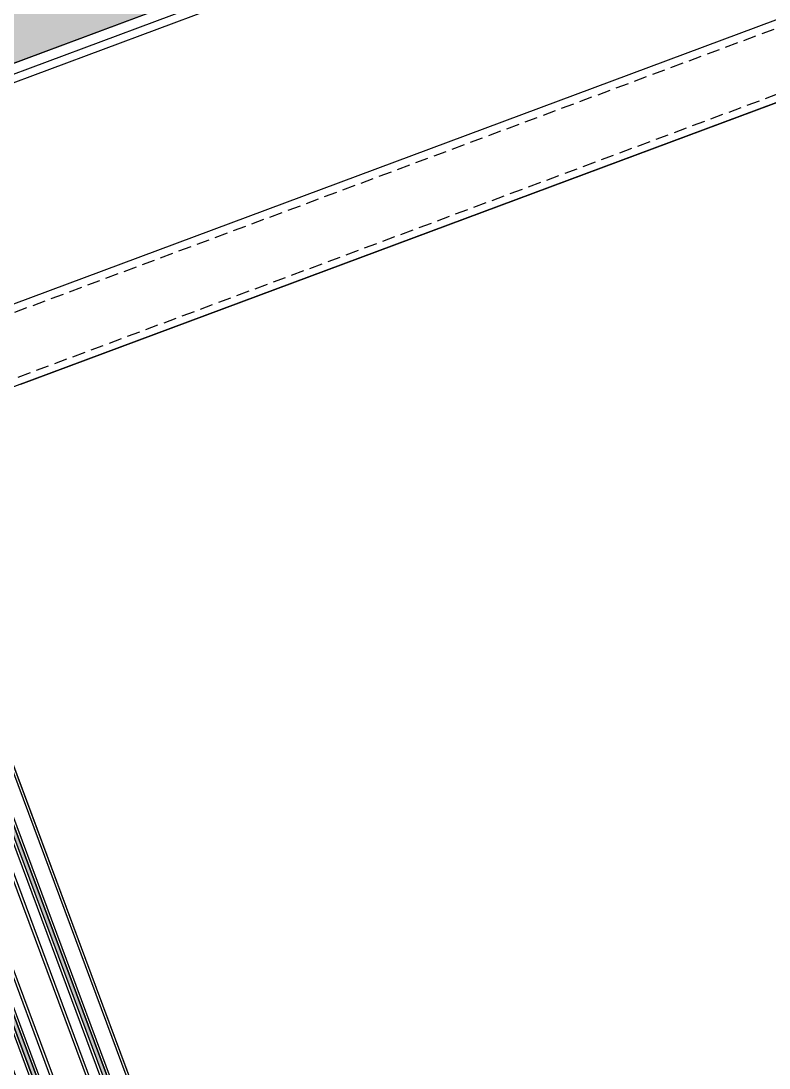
# Model space of a CAD drawing. Extents: x 12199666 to 24617114, y 1197707 to 2548648.
# Drawn here: x 12326911.2 to 12327199.7, y 1253854 to 1254257.6 of the extents above; entities that cross this region are included whole.
import ezdxf

# ---------------------------------------------------------------- set-up
doc = ezdxf.new("R2010")
doc.units = 0
doc.header["$LTSCALE"] = 10
doc.header["$MEASUREMENT"] = 0
doc.linetypes.add('TX-PLAN-T1-F11$0$DASHED', pattern=[0.75, 0.5, -0.25])
doc.layers.add('TX-PLAN-T1-F11$0$_EDO-ALUMINIUM-SECTION', color=90, linetype='Continuous', lineweight=30)
doc.layers.add('TX-PLAN-T1-F11$0$幕墙线', color=114, linetype='Continuous', lineweight=30)
for name, color, linetype in [('TX-PLAN-T1-F11$0$F-Alum', 4, 'Continuous'), ('TX-PLAN-T1-F11$0$F-dashed line', 8, 'TX-PLAN-T1-F11$0$DASHED'), ('TX-PLAN-T1-F11$0$F-Glass', 5, 'Continuous'), ('TX-PLAN-T1-F11$0$F_MISC', 8, 'Continuous'), ('TX-PLAN-T1-F11$0$INSUL', 173, 'Continuous'), ('TX-PLAN-T1-F11$0$TC', 4, 'Continuous')]:
    doc.layers.add(name, color=color, linetype=linetype)

# ---------------------------------------------------------------- blocks, each defined once
blk = doc.blocks.new('*U195')
at = {"layer": 'TX-PLAN-T1-F11$0$INSUL', "lineweight": 0}
h = blk.add_hatch(dxfattribs=at)
h.set_pattern_fill('岩棉', color=256, scale=60, style=0, pattern_type=2)
h.set_pattern_definition([(171.7889, (31.98, 119.4286), (-403.9210345, 60.0000015), [2.0005, -418.1072]), (146.90866, (33.7337, 118.2857), (-95.0402426, 60.000001), [2.0932, -437.4871]), (132.32733, (35.0349, 116.8571), (-106.920274, 119.9999995), [1.9323, -403.8515]), (114.797, (35.827, 115.143), (-23.76006, 60), [1.8884, -196.3933]), (91.62022, (35.8834, 113.1429), (-11.88003, 360), [2.0008, -418.1672]), (82.824825, (30.05657, 66.85714), (83.160209665, 659.99999822), [46.65104, -9750.0678]), (97.175175, (41.82346, 66.85714), (-83.16021149, 659.999997991), [46.65104, -9750.0678]), (88.37978, (35.9966, 113.1429), (11.880026, 360), [2.0008, -418.1672]), (65.203, (36.053, 115.143), (23.76006, 60), [1.8884, -196.3933]), (47.67267, (36.8452, 116.8571), (106.920274, 120), [1.9323, -403.8515]), (33.09134, (38.1463, 118.2857), (95.040242, 60.000002), [2.0932, -437.4871]), (8.2111, (39.9, 119.4286), (403.921035, 60), [2.0005, -418.1072]), (87.1662, (30, 65.7143), (11.880025, 180), [1.1443, -239.1496]), (103.9014, (30.283, 64.5714), (-47.520122, 180), [1.1773, -246.0642]), (111.6036, (30.735, 63.429), (-11.88003, 60), [1.2292, -63.304]), (122.76135, (31.4709, 62.2857), (-35.640092, 60), [1.359, -284.0386]), (138.29055, (32.4326, 61.4286), (-71.280182, 60.000001), [1.2883, -269.2446]), (152.0035, (33.5074, 60.8571), (-106.920275, 60), [1.2173, -254.4187]), (166.4772, (34.6954, 60.5714), (-237.600608, 60.000002), [1.2219, -255.3723]), (167.07075, (35.94, 60.2857), (-249.48064, 60), [1.277, -266.8823]), (12.92924, (35.94, 60.2857), (249.48064, 60), [1.277, -266.8823]), (13.5228, (37.1846, 60.5714), (237.600609, 60), [1.2219, -255.3723]), (27.9965, (38.3726, 60.8571), (118.800303, 60.000002), [1.2173, -254.4187]), (41.70945, (39.4475, 61.4286), (71.280181, 60.000002), [1.2883, -269.2446]), (57.23865, (40.4092, 62.2857), (118.800303, 180.000001), [1.359, -284.0386]), (68.3964, (41.145, 63.429), (11.88003, 60), [1.2292, -63.304]), (76.0986, (41.5972, 64.5714), (11.88003, 60), [1.1773, -246.0642]), (92.8338, (41.88, 65.7143), (-11.88003, 180), [1.1443, -239.1496])])
h.paths.add_polyline_path([(0, 0), (429.97, 0), (429.97, 60), (0, 60)])
at = {"layer": 'TX-PLAN-T1-F11$0$INSUL'}
blk.add_lwpolyline([(0, 0), (429.97, 0), (429.97, 60), (0, 60)], close=True, dxfattribs=at)
blk = doc.blocks.new('TX-PLAN-T1-F11$0$A$C6BF074A9')
at = {"layer": 'TX-PLAN-T1-F11$0$F-Alum'}
blk.add_lwpolyline([(41.16, -207.71), (43.75, -206.21), (-210.4, 233.71), (-212.99, 232.21)], close=True, dxfattribs=at)
at = {"layer": 'TX-PLAN-T1-F11$0$F_MISC', "ltscale": 18000, "extrusion": (6.80052e-07, -9.06782e-07, -1), "xscale": -1, "rotation": 239.9840001645362}
for p in [(-37.88, -68.1, 0), (-103.17, -181.12, 0)]:
    blk.add_blockref('*U195', p, dxfattribs=at)
blk = doc.blocks.new('*U193')
at = {"layer": 'TX-PLAN-T1-F11$0$F-Alum', "flags": 128}
for points in [[(53.01, -31.8), (390.07, -615.22)], [(27.04, -46.81), (364.1, -630.23)]]:
    blk.add_lwpolyline(points, dxfattribs=at)
at = {"layer": 'TX-PLAN-T1-F11$0$F-dashed line', "flags": 128}
for points in [[(50.28, -33.38), (387.33, -616.8)], [(29.58, -45.34), (366.63, -628.76)]]:
    blk.add_lwpolyline(points, dxfattribs=at)
blk.add_blockref('TX-PLAN-T1-F11$0$A$C6BF074A9', (295.39, -154.94))
blk = doc.blocks.new('*U161')
at = {"linetype": 'Continuous'}
for points in [[(-39.56, 1), (-39.56, 918.72), (-41.08, 918.72), (-41.08, 1)], [(-14.04, 1), (-14.04, 918.72), (-15.56, 918.72), (-15.56, 1)]]:
    blk.add_hatch(color=4, dxfattribs=at).paths.add_polyline_path(points)
at = {"color": 4, "linetype": 'Continuous'}
for points in [[(-39.56, 1), (-39.56, 918.72), (-41.08, 918.72), (-41.08, 1)], [(-14.04, 1), (-14.04, 918.72), (-15.56, 918.72), (-15.56, 1)]]:
    blk.add_lwpolyline(points, close=True, dxfattribs=at)
at = {"layer": 'TX-PLAN-T1-F11$0$F-Glass'}
for points in [[(-49.08, 918.72), (-49.08, 1), (-48.08, 0), (-42.08, 0), (-41.08, 1), (-41.08, 918.72)], [(-33.56, 918.72), (-33.56, 1), (-34.56, 0), (-38.56, 0), (-39.56, 1), (-39.56, 918.72)], [(-21.56, 918.72), (-21.56, 1), (-20.56, 0), (-16.56, 0), (-15.56, 1), (-15.56, 918.72)], [(-14.04, 918.72), (-14.04, 1), (-13.04, 0), (-9.04, 0), (-8.04, 1), (-8.04, 918.72)]]:
    blk.add_lwpolyline(points, dxfattribs=at)
at = {"layer": 'TX-PLAN-T1-F11$0$TC', "color": 9, "linetype": 'Continuous'}
for p, q in [((-48.08, 0), (-48.08, 918.72)), ((-42.08, 0), (-42.08, 918.72)), ((-38.56, 0), (-38.56, 918.72)), ((-34.56, 0), (-34.56, 918.72)), ((-20.56, 0), (-20.56, 918.72)), ((-16.56, 0), (-16.56, 918.72)), ((-13.04, 0), (-13.04, 918.72))]:
    blk.add_line(p, q, dxfattribs=at)
blk = doc.blocks.new('TX-PLAN-T1-F11$0$TY001')
at = {"layer": 'TX-PLAN-T1-F11$0$F_MISC', "rotation": 120.0159999954288}
blk.add_blockref('*U161', (1456.81, 31.73), dxfattribs=at)
blk = doc.blocks.new('TX-PLAN-T1-F11$0$A$C21521A5F')
at = {"rotation": 90}
for name, p in [('*U193', (388.72, -1239.78, 0)), ('TX-PLAN-T1-F11$0$TY001', (388.72, -2739.78, 0))]:
    blk.add_blockref(name, p, dxfattribs=at)
blk = doc.blocks.new('TX-PLAN-T1-F11$0$标准层幕墙0118')
at = {"color": 3}
blk.add_blockref('TX-PLAN-T1-F11$0$A$C21521A5F', (32561.28, 9139.78, 0), dxfattribs=at)
blk = doc.blocks.new('TX-PLAN-T1-F11')
at = {"layer": 'TX-PLAN-T1-F11$0$幕墙线'}
blk.add_lwpolyline([(12327110.09, 1255577.81), (12327563.67, 1254360.76), (12326860.54, 1254098.72), (12327314.12, 1252881.66), (12326611, 1252619.62), (12327064.58, 1251402.56), (12326361.46, 1251140.52), (12326817.78, 1250114.81), (12326089.39, 1249790.76), (12326304.54, 1248688.97), (12325520.48, 1248535.86), (12325442.36, 1247415.99), (12324645.42, 1247471.58), (12324279.38, 1246410.33), (12323524.17, 1246670.82), (12322895.29, 1245740.91), (12322233.54, 1246188.44), (12321384.89, 1245453.57), (12320861.94, 1246057.49), (12320853.42, 1246069.46), (12319874.16, 1245556.94)], dxfattribs=at)
at = {"layer": 'TX-PLAN-T1-F11$0$_EDO-ALUMINIUM-SECTION', "rotation": 350.4236156863823}
blk.add_blockref('TX-PLAN-T1-F11$0$标准层幕墙0118', (12293055.45, 1251790.44), dxfattribs=at)

msp = doc.modelspace()

# ---------------------------------------------------------------- block references
msp.add_blockref('TX-PLAN-T1-F11', (0, 0))

doc.saveas('drawing.dxf')
